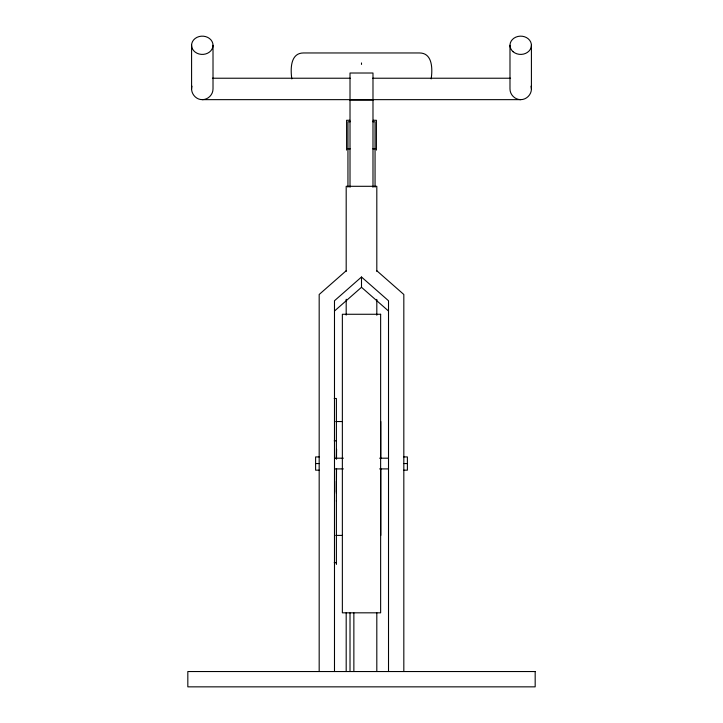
<?xml version="1.0" encoding="UTF-8"?>
<svg xmlns="http://www.w3.org/2000/svg" width="723" height="723" viewBox="0 0 723 723"><rect width="100%" height="100%" fill="white"/><g stroke="black" fill="none" stroke-linecap="round" stroke-linejoin="round"><path stroke-width="1.08" d="M336.394 458.527L336.529 449.155L336.529 458.689M336.394 493.366L336.394 481.193M361.5 64.437L361.5 62.937M336.394 501.129L336.403 500.632M531.414 45.287L531.414 88.938C531.45 94.668 526.434 99.684 520.705 99.647L202.295 99.647C195.517 99.774 190.077 92.689 191.957 86.164M346.19 270.745L319.177 294.487L319.177 671.54M388.513 671.54L388.513 300.759L361.5 277.017L334.487 300.759L334.487 671.54M334.487 311.026L361.5 287.284L361.5 277.017M202.295 99.647C208.034 99.684 213.05 94.668 213.014 88.938L213.014 45.287A10.709 9.137 0 0 0 196.945 37.37A10.709 9.137 0 0 0 196.945 53.195A10.709 9.137 0 0 0 213.005 45.287M212.417 78.229L350.221 78.229M372.716 78.229L510.592 78.229M350.013 100.117L372.987 100.117M349.905 120.271L346.588 120.271L346.588 150.095M373.095 120.271L376.412 120.271L376.412 150.095M350.203 121.753L347.944 121.753L347.944 187.23M372.797 121.753L375.056 121.753L375.056 187.23M347.944 148.866L350.203 148.866M372.797 148.866L375.056 148.866M334.207 398.481L336.394 398.481L336.403 459.186M335.779 421.545L342.53 421.545M334.207 440.84L336.394 440.84M319.177 456.927L315.608 456.927L315.608 470.176L319.177 470.176M403.823 456.927L407.392 456.927L407.392 470.176L403.823 470.176M334.487 458.192L343.362 458.192M379.638 458.192L388.513 458.192M315.608 463.551L319.177 463.551M403.823 463.551L407.392 463.551M334.487 468.902L343.362 468.902M379.638 468.902L388.513 468.902M336.403 492.029L336.529 468.513M335.779 535.409L342.53 535.409M334.207 562.711L336.394 562.711M520.705 99.647C514.966 99.684 509.95 94.668 509.986 88.938L509.986 45.287M376.81 270.745L403.823 294.487L403.823 671.54M361.5 287.284L388.513 311.026M531.044 86.164L531.414 88.938M431.179 78.906C432.508 69.67 432.923 52.969 419.494 52.96L303.506 52.96C290.077 52.969 290.492 69.67 291.821 78.906M380.795 421.545L380.795 458.59M380.795 469.001L380.795 535.409M376.81 271.378L376.81 186.299L346.19 186.299L346.19 271.441M376.81 299.403L376.81 315.237M376.81 612.842L376.81 671.54M372.987 187.32L372.987 73.014L350.013 73.014L350.013 187.32M353.863 612.923L353.863 671.54M350.013 612.923L350.013 671.54M346.19 299.286L346.19 315.111M346.19 612.842L346.19 671.54M336.403 468.829L336.394 564.446M191.586 45.287L191.586 88.938M380.641 314.27L342.359 314.27L342.359 612.824L380.641 612.824L380.641 314.27M535.174 671.54L187.826 671.54L187.826 686.85L535.174 686.85L535.174 671.54M513.131 51.74A10.709 9.137 0 0 0 531.044 47.646A10.709 9.137 0 0 0 517.93 36.457A10.709 9.137 0 0 0 513.131 51.74"/></g></svg>
